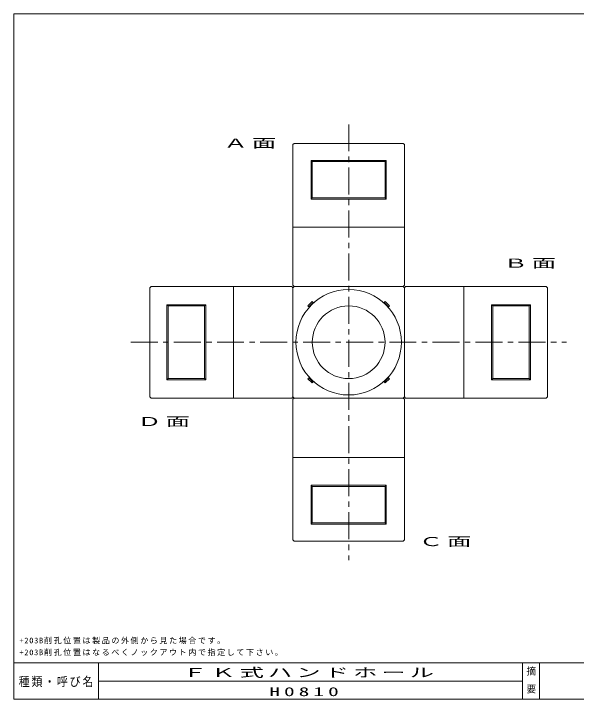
# Model space of a CAD drawing. Units: millimetres, scale not verified. Extents: x -4060 to 4060, y -2828 to 2828.
# Drawn here: x -4060 to 583, y -2828 to 2828 of the extents above; entities that cross this region are included whole.
import ezdxf
from ezdxf.enums import TextEntityAlignment as Align

# ---------------------------------------------------------------- set-up
doc = ezdxf.new("R2010")
doc.units = ezdxf.units.MM
doc.header["$LTSCALE"] = 7
doc.linetypes.add('USER2', pattern=[50.8, 31.75, -6.35, 6.35, -6.35])
for name, color, linetype, lineweight in [('0-3_LATER', 7, 'Continuous', 18), ('0-4_CENTER', 7, 'USER2', 18), ('0-5_TXT', 7, 'Continuous', 18), ('0-7_LAYER', 7, 'Continuous', 18), ('0-A_NO', 7, 'Continuous', 18), ('0-C_CR', 7, 'Continuous', 18)]:
    doc.layers.add(name, color=color, linetype=linetype, lineweight=lineweight)
doc.styles.add('ＭＳ ゴシック', font='')
doc.styles.get('ＭＳ ゴシック').set_extended_font_data('MS Gothic')

msp = doc.modelspace()

# ---------------------------------------------------------------- linework, layer by layer
at = {"layer": '0-3_LATER'}
for points in [[(-1588.705, 446.336), (-1595.776, 453.407), (-1631.132, 418.052), (-1624.061, 410.981)], [(-966.451, 410.981), (-959.38, 418.052), (-994.736, 453.407), (-1001.807, 446.336)], [(-1624.061, -175.918), (-1631.132, -182.989), (-1595.776, -218.344), (-1588.705, -211.273)], [(-1001.807, -211.273), (-994.736, -218.344), (-959.38, -182.989), (-966.451, -175.918)]]:
    msp.add_lwpolyline(points, close=True, dxfattribs=at)
msp.add_circle((-1295.256, 117.532), 300, dxfattribs=at)
at = {"layer": '0-4_CENTER'}
for p, q in [((-1295.256, 1915.032), (-1295.256, -1679.968)), ((-3092.756, 117.532), (502.244, 117.532))]:
    msp.add_line(p, q, dxfattribs=at)
at = {"layer": '0-7_LAYER'}
for p, q in [((-4060, -2527.5), (4060, -2527.5)), ((-3360, -2527.5), (-3360, -2827.5)), ((140, -2527.5), (140, -2827.5)), ((280, -2527.5), (280, -2827.5)), ((-3360, -2677.5), (140, -2677.5))]:
    msp.add_line(p, q, dxfattribs=at)
for points in [[(-4060, -2827.5), (-4060, 2827.5), (4060, 2827.5), (4060, -2827.5)], [(4060, -2827.5), (-4060, -2827.5), (-4060, 2827.5), (4060, 2827.5)], [(-845.256, 1757.532), (-1745.256, 1757.532), (-1755.256, 1747.532), (-1755.256, 1067.532), (-835.256, 1067.532), (-835.256, 1747.532)], [(-835.256, 1067.532), (-1755.256, 1067.532), (-1755.256, 587.532), (-1745.256, 577.532), (-845.256, 577.532), (-835.256, 587.532)], [(-2935.256, 567.532), (-2935.256, -332.468), (-2925.256, -342.468), (-2245.256, -342.468), (-2245.256, 577.532), (-2925.256, 577.532)], [(-2245.256, 577.532), (-2245.256, -342.468), (-1765.256, -342.468), (-1755.256, -332.468), (-1755.256, 567.532), (-1765.256, 577.532)], [(-1745.256, -342.468), (-845.256, -342.468), (-835.256, -332.468), (-835.256, 567.532), (-845.256, 577.532), (-1745.256, 577.532), (-1755.256, 567.532), (-1755.256, -332.468)], [(-345.256, -342.468), (-345.256, 577.532), (-825.256, 577.532), (-835.256, 567.532), (-835.256, -332.468), (-825.256, -342.468)], [(344.744, -332.468), (344.744, 567.532), (334.744, 577.532), (-345.256, 577.532), (-345.256, -342.468), (334.744, -342.468)], [(-1755.256, -832.468), (-835.256, -832.468), (-835.256, -352.468), (-845.256, -342.468), (-1745.256, -342.468), (-1755.256, -352.468)], [(-1745.256, -1522.468), (-845.256, -1522.468), (-835.256, -1512.468), (-835.256, -832.468), (-1755.256, -832.468), (-1755.256, -1512.468)]]:
    msp.add_lwpolyline(points, close=True, dxfattribs=at)
at = {"layer": '0-A_NO'}
for p, q in [((-1595.256, 1607.532), (-1605.256, 1617.532)), ((-995.256, 1607.532), (-985.256, 1617.532)), ((-1595.256, 1307.532), (-1605.256, 1297.532)), ((-995.256, 1307.532), (-985.256, 1297.532)), ((-2785.256, 417.532), (-2795.256, 427.532)), ((-2485.256, 417.532), (-2475.256, 427.532)), ((-105.256, 417.532), (-115.256, 427.532)), ((194.744, 417.532), (204.744, 427.532)), ((-2785.256, -182.468), (-2795.256, -192.468)), ((-2485.256, -182.468), (-2475.256, -192.468)), ((-105.256, -182.468), (-115.256, -192.468)), ((194.744, -182.468), (204.744, -192.468)), ((-1595.256, -1072.468), (-1605.256, -1062.468)), ((-995.256, -1072.468), (-985.256, -1062.468)), ((-1595.256, -1372.468), (-1605.256, -1382.468)), ((-995.256, -1372.468), (-985.256, -1382.468))]:
    msp.add_line(p, q, dxfattribs=at)
for points in [[(-985.256, 1297.532), (-1605.256, 1297.532), (-1605.256, 1617.532), (-985.256, 1617.532)], [(-995.256, 1307.532), (-1595.256, 1307.532), (-1595.256, 1607.532), (-995.256, 1607.532)], [(-2475.256, 427.532), (-2475.256, -192.468), (-2795.256, -192.468), (-2795.256, 427.532)], [(-2485.256, 417.532), (-2485.256, -182.468), (-2785.256, -182.468), (-2785.256, 417.532)], [(-115.256, -192.468), (-115.256, 427.532), (204.744, 427.532), (204.744, -192.468)], [(-105.256, -182.468), (-105.256, 417.532), (194.744, 417.532), (194.744, -182.468)], [(-1605.256, -1062.468), (-985.256, -1062.468), (-985.256, -1382.468), (-1605.256, -1382.468)], [(-1595.256, -1072.468), (-995.256, -1072.468), (-995.256, -1372.468), (-1595.256, -1372.468)]]:
    msp.add_lwpolyline(points, close=True, dxfattribs=at)
at = {"layer": '0-C_CR'}
msp.add_circle((-1295.256, 117.532), 435, dxfattribs=at)

# ---------------------------------------------------------------- texts
at = {"layer": '0-5_TXT', "attachment_point": 7, "style": 'ＭＳ ゴシック'}
for s, insert, char_height in [('\\T1.17;\\W2;Ａ面', (-2327.504, 1714.091), 73.31), ('\\T1.17;\\W2;Ｂ面', (-17.436, 724.051), 73.31), ('\\T1.17;\\W2;Ｄ面', (-3039.743, -582.321), 73.31), ('\\T1.17;\\W2;Ｃ面', (-716.342, -1572.361), 73.31), ('\\T1.19;+203B削孔位置は製品の外側から見た場合です。', (-4012.497, -2372.089), 47.65), ('\\T1.19;+203B削孔位置はなるべくノックアウト内で指定して下さい。', (-4012.497, -2469.589), 47.65), ('\\T1.17;\\W2;ＦＫ式ハンドホール', (-2663.333, -2652.5), 73.31), ('\\T1.39;\\W1.75;H0810', (-1950.079, -2802.5), 73.31)]:
    msp.add_mtext(s, dxfattribs=dict(at, insert=insert, char_height=char_height))
at = {"layer": '0-7_LAYER', "style": 'ＭＳ ゴシック'}
for s, p in [('摘', (171.905, -2642.5)), ('要', (172.667, -2789.833))]:
    msp.add_text(s, height=58.65, dxfattribs=at).set_placement(p, align=Align.BOTTOM_LEFT)
at = {"layer": '0-7_LAYER', "insert": (-4019, -2727.5), "char_height": 73.31, "attachment_point": 7, "style": 'ＭＳ ゴシック'}
msp.add_mtext('\\T1.17;\\W0.9;種類・呼び名', dxfattribs=at)

doc.saveas('drawing.dxf')
